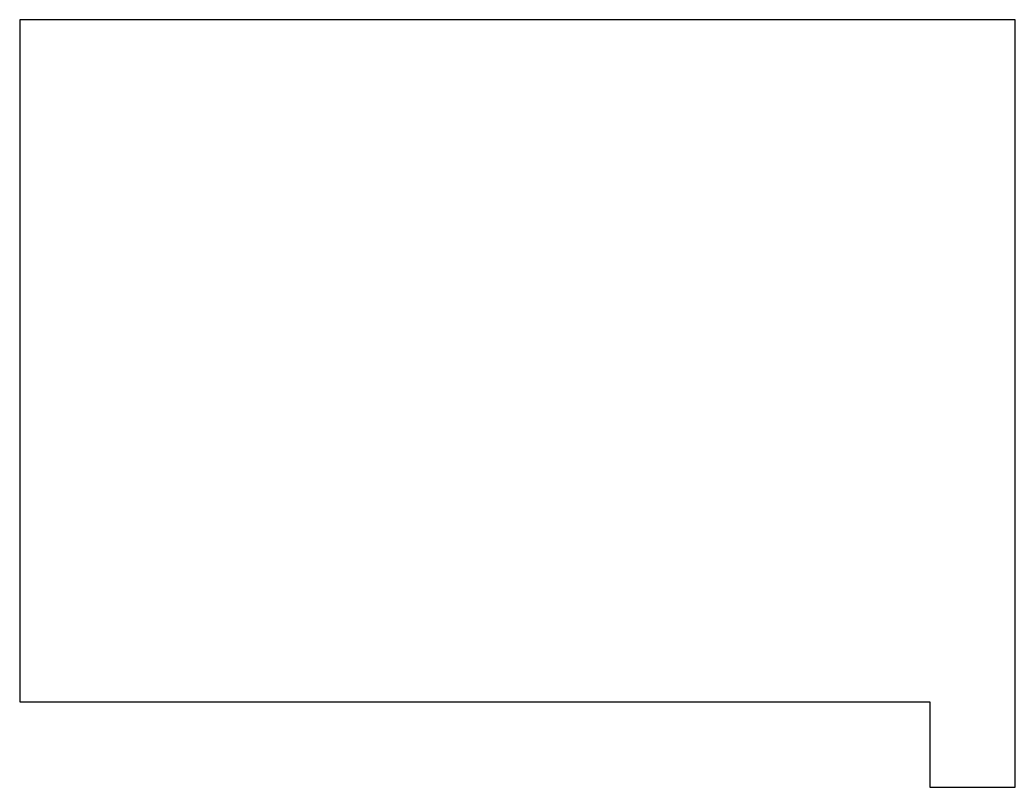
# Model space of a CAD drawing. Extents: x 10 to 97.5, y -77.5 to -10.
import ezdxf

# ---------------------------------------------------------------- set-up
doc = ezdxf.new("R2010")
doc.units = 0
doc.header["$MEASUREMENT"] = 0
doc.layers.add('MODELSKETCH_VISIBLE', color=7, linetype='CONTINUOUS')

msp = doc.modelspace()

# ---------------------------------------------------------------- linework, layer by layer
at = {"layer": 'MODELSKETCH_VISIBLE'}
for p, q in [((97.5, -10), (10, -10)), ((10, -10), (10, -70)), ((97.5, -77.5), (97.5, -10)), ((10, -70), (90, -70)), ((90, -70), (90, -77.5)), ((90, -77.5), (97.5, -77.5))]:
    msp.add_line(p, q, dxfattribs=at)

doc.saveas('drawing.dxf')
